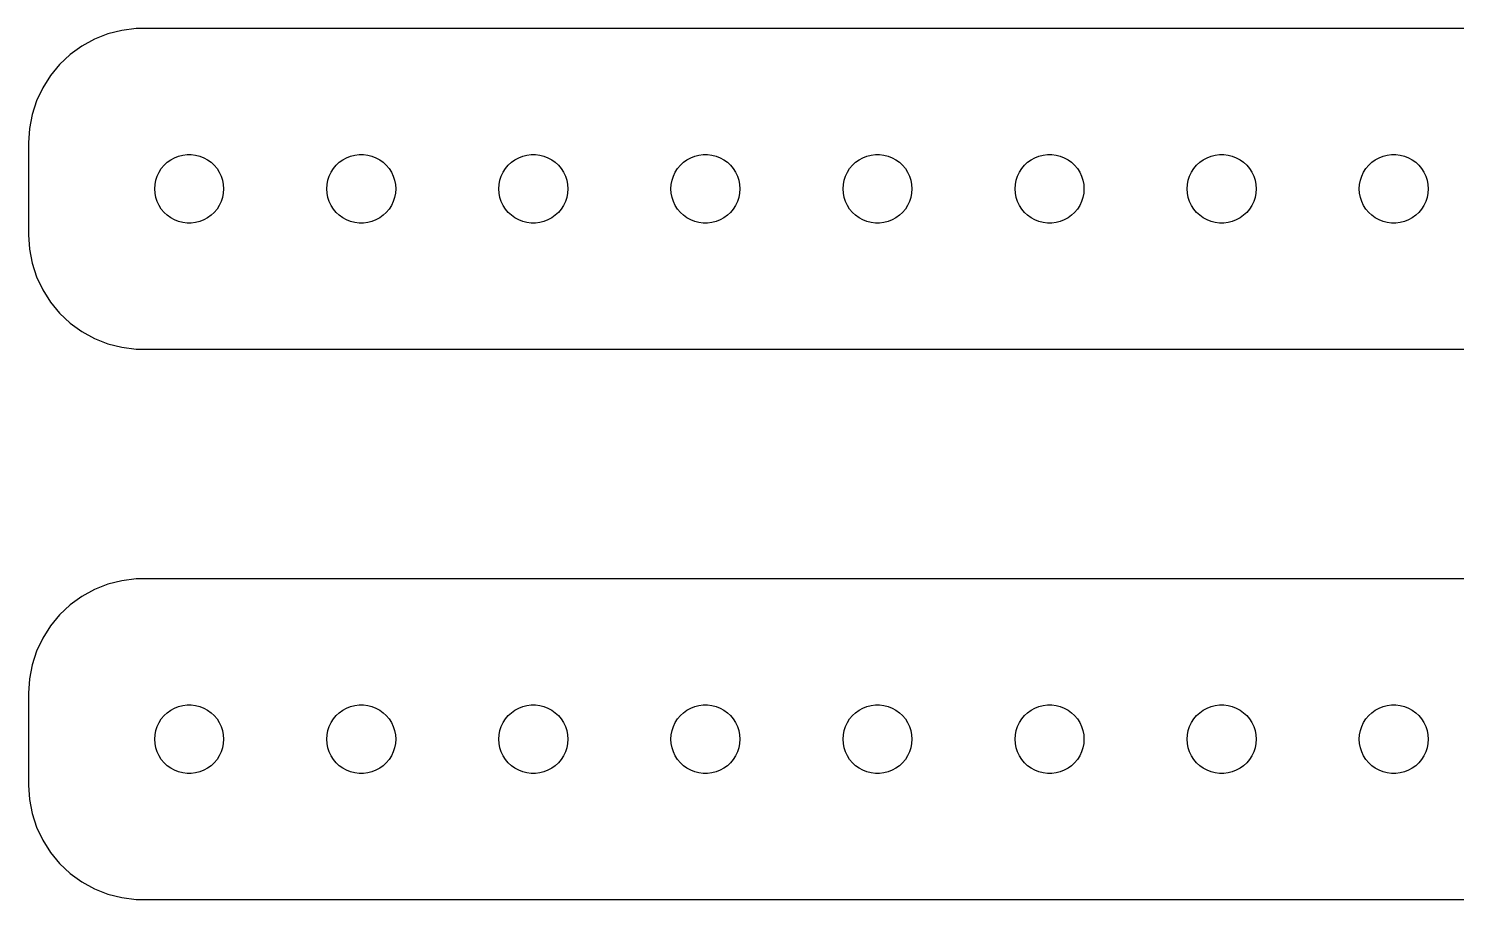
# Model space of a CAD drawing. Header units: metres. Extents: x -254 to 254, y 41 to 79.
# Drawn here: x -254.5 to -192.3, y 41 to 79 of the extents above; entities that cross this region are included whole.
import ezdxf

# ---------------------------------------------------------------- set-up
doc = ezdxf.new("R2010")
doc.units = ezdxf.units.M

msp = doc.modelspace()

# ---------------------------------------------------------------- linework, layer by layer
for p, q in [((-251.629, 78.5241), (-252.179, 78.2216)), ((-251.045, 78.7553), (-251.629, 78.5241)), ((-250.437, 78.9114), (-251.045, 78.7553)), ((-249.814, 78.9901), (-250.437, 78.9114)), ((249.814, 78.9901), (-249.814, 78.9901)), ((-252.687, 77.8526), (-253.145, 77.4227)), ((-252.179, 78.2216), (-252.687, 77.8526)), ((-253.145, 77.4227), (-253.545, 76.9389)), ((-253.545, 76.9389), (-253.882, 76.4088)), ((-253.882, 76.4088), (-254.149, 75.8406)), ((-254.149, 75.8406), (-254.343, 75.2434)), ((-254.343, 75.2434), (-254.461, 74.6267)), ((-254.461, 74.6267), (-254.5, 74)), ((-254.5, 74), (-254.5, 70)), ((-247.964, 73.4266), (-247.781, 73.4734)), ((-247.781, 73.4734), (-247.594, 73.497)), ((-247.594, 73.497), (-247.406, 73.497)), ((-247.406, 73.497), (-247.219, 73.4734)), ((-247.219, 73.4734), (-247.036, 73.4266)), ((-240.464, 73.4266), (-240.281, 73.4734)), ((-240.281, 73.4734), (-240.094, 73.497)), ((-240.094, 73.497), (-239.906, 73.497)), ((-239.906, 73.497), (-239.719, 73.4734)), ((-239.719, 73.4734), (-239.536, 73.4266)), ((-232.964, 73.4266), (-232.781, 73.4734)), ((-232.781, 73.4734), (-232.594, 73.497)), ((-232.594, 73.497), (-232.406, 73.497)), ((-232.406, 73.497), (-232.219, 73.4734)), ((-232.219, 73.4734), (-232.036, 73.4266)), ((-225.464, 73.4266), (-225.281, 73.4734)), ((-225.281, 73.4734), (-225.094, 73.497)), ((-225.094, 73.497), (-224.906, 73.497)), ((-224.906, 73.497), (-224.719, 73.4734)), ((-224.719, 73.4734), (-224.536, 73.4266)), ((-217.964, 73.4266), (-217.781, 73.4734)), ((-217.781, 73.4734), (-217.594, 73.497)), ((-217.594, 73.497), (-217.406, 73.497)), ((-217.406, 73.497), (-217.219, 73.4734)), ((-217.219, 73.4734), (-217.036, 73.4266)), ((-210.464, 73.4266), (-210.281, 73.4734)), ((-210.281, 73.4734), (-210.094, 73.497)), ((-210.094, 73.497), (-209.906, 73.497)), ((-209.906, 73.497), (-209.719, 73.4734)), ((-209.719, 73.4734), (-209.536, 73.4266)), ((-202.964, 73.4266), (-202.781, 73.4734)), ((-202.781, 73.4734), (-202.594, 73.497)), ((-202.594, 73.497), (-202.406, 73.497)), ((-202.406, 73.497), (-202.219, 73.4734)), ((-202.219, 73.4734), (-202.036, 73.4266)), ((-195.464, 73.4266), (-195.281, 73.4734)), ((-195.281, 73.4734), (-195.094, 73.497)), ((-195.094, 73.497), (-194.906, 73.497)), ((-194.906, 73.497), (-194.719, 73.4734)), ((-194.719, 73.4734), (-194.536, 73.4266)), ((-248.814, 72.7226), (-248.714, 72.8817)), ((-248.714, 72.8817), (-248.593, 73.0268)), ((-248.593, 73.0268), (-248.456, 73.1558)), ((-248.456, 73.1558), (-248.304, 73.2665)), ((-248.304, 73.2665), (-248.139, 73.3572)), ((-248.139, 73.3572), (-247.964, 73.4266)), ((-247.036, 73.4266), (-246.861, 73.3572)), ((-246.861, 73.3572), (-246.696, 73.2665)), ((-246.696, 73.2665), (-246.544, 73.1558)), ((-246.544, 73.1558), (-246.407, 73.0268)), ((-246.407, 73.0268), (-246.286, 72.8817)), ((-246.286, 72.8817), (-246.186, 72.7226)), ((-241.314, 72.7226), (-241.214, 72.8817)), ((-241.214, 72.8817), (-241.093, 73.0268)), ((-241.093, 73.0268), (-240.956, 73.1558)), ((-240.956, 73.1558), (-240.804, 73.2665)), ((-240.804, 73.2665), (-240.639, 73.3572)), ((-240.639, 73.3572), (-240.464, 73.4266)), ((-239.536, 73.4266), (-239.361, 73.3572)), ((-239.361, 73.3572), (-239.196, 73.2665)), ((-239.196, 73.2665), (-239.044, 73.1558)), ((-239.044, 73.1558), (-238.907, 73.0268)), ((-238.907, 73.0268), (-238.786, 72.8817)), ((-238.786, 72.8817), (-238.686, 72.7226)), ((-233.814, 72.7226), (-233.714, 72.8817)), ((-233.714, 72.8817), (-233.593, 73.0268)), ((-233.593, 73.0268), (-233.456, 73.1558)), ((-233.456, 73.1558), (-233.304, 73.2665)), ((-233.304, 73.2665), (-233.139, 73.3572)), ((-233.139, 73.3572), (-232.964, 73.4266)), ((-232.036, 73.4266), (-231.861, 73.3572)), ((-231.861, 73.3572), (-231.696, 73.2665)), ((-231.696, 73.2665), (-231.544, 73.1558)), ((-231.544, 73.1558), (-231.407, 73.0268)), ((-231.407, 73.0268), (-231.286, 72.8817)), ((-231.286, 72.8817), (-231.186, 72.7226)), ((-226.314, 72.7226), (-226.214, 72.8817)), ((-226.214, 72.8817), (-226.093, 73.0268)), ((-226.093, 73.0268), (-225.956, 73.1558)), ((-225.956, 73.1558), (-225.804, 73.2665)), ((-225.804, 73.2665), (-225.639, 73.3572)), ((-225.639, 73.3572), (-225.464, 73.4266)), ((-224.536, 73.4266), (-224.361, 73.3572)), ((-224.361, 73.3572), (-224.196, 73.2665)), ((-224.196, 73.2665), (-224.044, 73.1558)), ((-224.044, 73.1558), (-223.907, 73.0268)), ((-223.907, 73.0268), (-223.786, 72.8817)), ((-223.786, 72.8817), (-223.686, 72.7226)), ((-218.814, 72.7226), (-218.714, 72.8817)), ((-218.714, 72.8817), (-218.593, 73.0268)), ((-218.593, 73.0268), (-218.456, 73.1558)), ((-218.456, 73.1558), (-218.304, 73.2665)), ((-218.304, 73.2665), (-218.139, 73.3572)), ((-218.139, 73.3572), (-217.964, 73.4266)), ((-217.036, 73.4266), (-216.861, 73.3572)), ((-216.861, 73.3572), (-216.696, 73.2665)), ((-216.696, 73.2665), (-216.544, 73.1558)), ((-216.544, 73.1558), (-216.407, 73.0268)), ((-216.407, 73.0268), (-216.286, 72.8817)), ((-216.286, 72.8817), (-216.186, 72.7226)), ((-211.314, 72.7226), (-211.214, 72.8817)), ((-211.214, 72.8817), (-211.093, 73.0268)), ((-211.093, 73.0268), (-210.956, 73.1558)), ((-210.956, 73.1558), (-210.804, 73.2665)), ((-210.804, 73.2665), (-210.639, 73.3572)), ((-210.639, 73.3572), (-210.464, 73.4266)), ((-209.536, 73.4266), (-209.361, 73.3572)), ((-209.361, 73.3572), (-209.196, 73.2665)), ((-209.196, 73.2665), (-209.044, 73.1558)), ((-209.044, 73.1558), (-208.907, 73.0268)), ((-208.907, 73.0268), (-208.786, 72.8817)), ((-208.786, 72.8817), (-208.686, 72.7226)), ((-203.814, 72.7226), (-203.714, 72.8817)), ((-203.714, 72.8817), (-203.593, 73.0268)), ((-203.593, 73.0268), (-203.456, 73.1558)), ((-203.456, 73.1558), (-203.304, 73.2665)), ((-203.304, 73.2665), (-203.139, 73.3572)), ((-203.139, 73.3572), (-202.964, 73.4266)), ((-202.036, 73.4266), (-201.861, 73.3572)), ((-201.861, 73.3572), (-201.696, 73.2665)), ((-201.696, 73.2665), (-201.544, 73.1558)), ((-201.544, 73.1558), (-201.407, 73.0268)), ((-201.407, 73.0268), (-201.286, 72.8817)), ((-201.286, 72.8817), (-201.186, 72.7226)), ((-196.314, 72.7226), (-196.214, 72.8817)), ((-196.214, 72.8817), (-196.093, 73.0268)), ((-196.093, 73.0268), (-195.956, 73.1558)), ((-195.956, 73.1558), (-195.804, 73.2665)), ((-195.804, 73.2665), (-195.639, 73.3572)), ((-195.639, 73.3572), (-195.464, 73.4266)), ((-194.536, 73.4266), (-194.361, 73.3572)), ((-194.361, 73.3572), (-194.196, 73.2665)), ((-194.196, 73.2665), (-194.044, 73.1558)), ((-194.044, 73.1558), (-193.907, 73.0268)), ((-193.907, 73.0268), (-193.786, 72.8817)), ((-193.786, 72.8817), (-193.686, 72.7226)), ((-248.988, 72.188), (-248.953, 72.373)), ((-248.953, 72.373), (-248.895, 72.5522)), ((-248.895, 72.5522), (-248.814, 72.7226)), ((-246.186, 72.7226), (-246.105, 72.5522)), ((-246.105, 72.5522), (-246.047, 72.373)), ((-246.047, 72.373), (-246.012, 72.188)), ((-241.488, 72.188), (-241.453, 72.373)), ((-241.453, 72.373), (-241.395, 72.5522)), ((-241.395, 72.5522), (-241.314, 72.7226)), ((-238.686, 72.7226), (-238.605, 72.5522)), ((-238.605, 72.5522), (-238.547, 72.373)), ((-238.547, 72.373), (-238.512, 72.188)), ((-233.988, 72.188), (-233.953, 72.373)), ((-233.953, 72.373), (-233.895, 72.5522)), ((-233.895, 72.5522), (-233.814, 72.7226)), ((-231.186, 72.7226), (-231.105, 72.5522)), ((-231.105, 72.5522), (-231.047, 72.373)), ((-231.047, 72.373), (-231.012, 72.188)), ((-226.488, 72.188), (-226.453, 72.373)), ((-226.453, 72.373), (-226.395, 72.5522)), ((-226.395, 72.5522), (-226.314, 72.7226)), ((-223.686, 72.7226), (-223.605, 72.5522)), ((-223.605, 72.5522), (-223.547, 72.373)), ((-223.547, 72.373), (-223.512, 72.188)), ((-218.988, 72.188), (-218.953, 72.373)), ((-218.953, 72.373), (-218.895, 72.5522)), ((-218.895, 72.5522), (-218.814, 72.7226)), ((-216.186, 72.7226), (-216.105, 72.5522)), ((-216.105, 72.5522), (-216.047, 72.373)), ((-216.047, 72.373), (-216.012, 72.188)), ((-211.488, 72.188), (-211.453, 72.373)), ((-211.453, 72.373), (-211.395, 72.5522)), ((-211.395, 72.5522), (-211.314, 72.7226)), ((-208.686, 72.7226), (-208.605, 72.5522)), ((-208.605, 72.5522), (-208.547, 72.373)), ((-208.547, 72.373), (-208.512, 72.188)), ((-203.988, 72.188), (-203.953, 72.373)), ((-203.953, 72.373), (-203.895, 72.5522)), ((-203.895, 72.5522), (-203.814, 72.7226)), ((-201.186, 72.7226), (-201.105, 72.5522)), ((-201.105, 72.5522), (-201.047, 72.373)), ((-201.047, 72.373), (-201.012, 72.188)), ((-196.488, 72.188), (-196.453, 72.373)), ((-196.453, 72.373), (-196.395, 72.5522)), ((-196.395, 72.5522), (-196.314, 72.7226)), ((-193.686, 72.7226), (-193.605, 72.5522)), ((-193.605, 72.5522), (-193.547, 72.373)), ((-193.547, 72.373), (-193.512, 72.188)), ((-249, 72), (-248.988, 72.188)), ((-248.988, 71.812), (-249, 72)), ((-248.953, 71.627), (-248.988, 71.812)), ((-248.895, 71.4478), (-248.953, 71.627)), ((-246.047, 71.627), (-246.105, 71.4478)), ((-246.012, 71.812), (-246.047, 71.627)), ((-246.012, 72.188), (-246, 72)), ((-246, 72), (-246.012, 71.812)), ((-241.5, 72), (-241.488, 72.188)), ((-241.488, 71.812), (-241.5, 72)), ((-241.453, 71.627), (-241.488, 71.812)), ((-241.395, 71.4478), (-241.453, 71.627)), ((-238.547, 71.627), (-238.605, 71.4478)), ((-238.512, 71.812), (-238.547, 71.627)), ((-238.512, 72.188), (-238.5, 72)), ((-238.5, 72), (-238.512, 71.812)), ((-234, 72), (-233.988, 72.188)), ((-233.988, 71.812), (-234, 72)), ((-233.953, 71.627), (-233.988, 71.812)), ((-233.895, 71.4478), (-233.953, 71.627)), ((-231.047, 71.627), (-231.105, 71.4478)), ((-231.012, 71.812), (-231.047, 71.627)), ((-231.012, 72.188), (-231, 72)), ((-231, 72), (-231.012, 71.812)), ((-226.5, 72), (-226.488, 72.188)), ((-226.488, 71.812), (-226.5, 72)), ((-226.453, 71.627), (-226.488, 71.812)), ((-226.395, 71.4478), (-226.453, 71.627)), ((-223.547, 71.627), (-223.605, 71.4478)), ((-223.512, 71.812), (-223.547, 71.627)), ((-223.512, 72.188), (-223.5, 72)), ((-223.5, 72), (-223.512, 71.812)), ((-219, 72), (-218.988, 72.188)), ((-218.988, 71.812), (-219, 72)), ((-218.953, 71.627), (-218.988, 71.812)), ((-218.895, 71.4478), (-218.953, 71.627)), ((-216.047, 71.627), (-216.105, 71.4478)), ((-216.012, 71.812), (-216.047, 71.627)), ((-216.012, 72.188), (-216, 72)), ((-216, 72), (-216.012, 71.812)), ((-211.5, 72), (-211.488, 72.188)), ((-211.488, 71.812), (-211.5, 72)), ((-211.453, 71.627), (-211.488, 71.812)), ((-211.395, 71.4478), (-211.453, 71.627)), ((-208.547, 71.627), (-208.605, 71.4478)), ((-208.512, 71.812), (-208.547, 71.627)), ((-208.512, 72.188), (-208.5, 72)), ((-208.5, 72), (-208.512, 71.812)), ((-204, 72), (-203.988, 72.188)), ((-203.988, 71.812), (-204, 72)), ((-203.953, 71.627), (-203.988, 71.812)), ((-203.895, 71.4478), (-203.953, 71.627)), ((-201.047, 71.627), (-201.105, 71.4478)), ((-201.012, 71.812), (-201.047, 71.627)), ((-201.012, 72.188), (-201, 72)), ((-201, 72), (-201.012, 71.812)), ((-196.5, 72), (-196.488, 72.188)), ((-196.488, 71.812), (-196.5, 72)), ((-196.453, 71.627), (-196.488, 71.812)), ((-196.395, 71.4478), (-196.453, 71.627)), ((-193.547, 71.627), (-193.605, 71.4478)), ((-193.512, 71.812), (-193.547, 71.627)), ((-193.512, 72.188), (-193.5, 72)), ((-193.5, 72), (-193.512, 71.812)), ((-248.814, 71.2774), (-248.895, 71.4478)), ((-248.714, 71.1183), (-248.814, 71.2774)), ((-248.593, 70.9732), (-248.714, 71.1183)), ((-248.456, 70.8442), (-248.593, 70.9732)), ((-246.407, 70.9732), (-246.544, 70.8442)), ((-246.286, 71.1183), (-246.407, 70.9732)), ((-246.186, 71.2774), (-246.286, 71.1183)), ((-246.105, 71.4478), (-246.186, 71.2774)), ((-241.314, 71.2774), (-241.395, 71.4478)), ((-241.214, 71.1183), (-241.314, 71.2774)), ((-241.093, 70.9732), (-241.214, 71.1183)), ((-240.956, 70.8442), (-241.093, 70.9732)), ((-238.907, 70.9732), (-239.044, 70.8442)), ((-238.786, 71.1183), (-238.907, 70.9732)), ((-238.686, 71.2774), (-238.786, 71.1183)), ((-238.605, 71.4478), (-238.686, 71.2774)), ((-233.814, 71.2774), (-233.895, 71.4478)), ((-233.714, 71.1183), (-233.814, 71.2774)), ((-233.593, 70.9732), (-233.714, 71.1183)), ((-233.456, 70.8442), (-233.593, 70.9732)), ((-231.407, 70.9732), (-231.544, 70.8442)), ((-231.286, 71.1183), (-231.407, 70.9732)), ((-231.186, 71.2774), (-231.286, 71.1183)), ((-231.105, 71.4478), (-231.186, 71.2774)), ((-226.314, 71.2774), (-226.395, 71.4478)), ((-226.214, 71.1183), (-226.314, 71.2774)), ((-226.093, 70.9732), (-226.214, 71.1183)), ((-225.956, 70.8442), (-226.093, 70.9732)), ((-223.907, 70.9732), (-224.044, 70.8442)), ((-223.786, 71.1183), (-223.907, 70.9732)), ((-223.686, 71.2774), (-223.786, 71.1183)), ((-223.605, 71.4478), (-223.686, 71.2774)), ((-218.814, 71.2774), (-218.895, 71.4478)), ((-218.714, 71.1183), (-218.814, 71.2774)), ((-218.593, 70.9732), (-218.714, 71.1183)), ((-218.456, 70.8442), (-218.593, 70.9732)), ((-216.407, 70.9732), (-216.544, 70.8442)), ((-216.286, 71.1183), (-216.407, 70.9732)), ((-216.186, 71.2774), (-216.286, 71.1183)), ((-216.105, 71.4478), (-216.186, 71.2774)), ((-211.314, 71.2774), (-211.395, 71.4478)), ((-211.214, 71.1183), (-211.314, 71.2774)), ((-211.093, 70.9732), (-211.214, 71.1183)), ((-210.956, 70.8442), (-211.093, 70.9732)), ((-208.907, 70.9732), (-209.044, 70.8442)), ((-208.786, 71.1183), (-208.907, 70.9732)), ((-208.686, 71.2774), (-208.786, 71.1183)), ((-208.605, 71.4478), (-208.686, 71.2774)), ((-203.814, 71.2774), (-203.895, 71.4478)), ((-203.714, 71.1183), (-203.814, 71.2774)), ((-203.593, 70.9732), (-203.714, 71.1183)), ((-203.456, 70.8442), (-203.593, 70.9732)), ((-201.407, 70.9732), (-201.544, 70.8442)), ((-201.286, 71.1183), (-201.407, 70.9732)), ((-201.186, 71.2774), (-201.286, 71.1183)), ((-201.105, 71.4478), (-201.186, 71.2774)), ((-196.314, 71.2774), (-196.395, 71.4478)), ((-196.214, 71.1183), (-196.314, 71.2774)), ((-196.093, 70.9732), (-196.214, 71.1183)), ((-195.956, 70.8442), (-196.093, 70.9732)), ((-193.907, 70.9732), (-194.044, 70.8442)), ((-193.786, 71.1183), (-193.907, 70.9732)), ((-193.686, 71.2774), (-193.786, 71.1183)), ((-193.605, 71.4478), (-193.686, 71.2774)), ((-248.304, 70.7335), (-248.456, 70.8442)), ((-248.139, 70.6428), (-248.304, 70.7335)), ((-247.964, 70.5734), (-248.139, 70.6428)), ((-247.781, 70.5266), (-247.964, 70.5734)), ((-247.594, 70.503), (-247.781, 70.5266)), ((-247.406, 70.503), (-247.594, 70.503)), ((-247.219, 70.5266), (-247.406, 70.503)), ((-247.036, 70.5734), (-247.219, 70.5266)), ((-246.861, 70.6428), (-247.036, 70.5734)), ((-246.696, 70.7335), (-246.861, 70.6428)), ((-246.544, 70.8442), (-246.696, 70.7335)), ((-240.804, 70.7335), (-240.956, 70.8442)), ((-240.639, 70.6428), (-240.804, 70.7335)), ((-240.464, 70.5734), (-240.639, 70.6428)), ((-240.281, 70.5266), (-240.464, 70.5734)), ((-240.094, 70.503), (-240.281, 70.5266)), ((-239.906, 70.503), (-240.094, 70.503)), ((-239.719, 70.5266), (-239.906, 70.503)), ((-239.536, 70.5734), (-239.719, 70.5266)), ((-239.361, 70.6428), (-239.536, 70.5734)), ((-239.196, 70.7335), (-239.361, 70.6428)), ((-239.044, 70.8442), (-239.196, 70.7335)), ((-233.304, 70.7335), (-233.456, 70.8442)), ((-233.139, 70.6428), (-233.304, 70.7335)), ((-232.964, 70.5734), (-233.139, 70.6428)), ((-232.781, 70.5266), (-232.964, 70.5734)), ((-232.594, 70.503), (-232.781, 70.5266)), ((-232.406, 70.503), (-232.594, 70.503)), ((-232.219, 70.5266), (-232.406, 70.503)), ((-232.036, 70.5734), (-232.219, 70.5266)), ((-231.861, 70.6428), (-232.036, 70.5734)), ((-231.696, 70.7335), (-231.861, 70.6428)), ((-231.544, 70.8442), (-231.696, 70.7335)), ((-225.804, 70.7335), (-225.956, 70.8442)), ((-225.639, 70.6428), (-225.804, 70.7335)), ((-225.464, 70.5734), (-225.639, 70.6428)), ((-225.281, 70.5266), (-225.464, 70.5734)), ((-225.094, 70.503), (-225.281, 70.5266)), ((-224.906, 70.503), (-225.094, 70.503)), ((-224.719, 70.5266), (-224.906, 70.503)), ((-224.536, 70.5734), (-224.719, 70.5266)), ((-224.361, 70.6428), (-224.536, 70.5734)), ((-224.196, 70.7335), (-224.361, 70.6428)), ((-224.044, 70.8442), (-224.196, 70.7335)), ((-218.304, 70.7335), (-218.456, 70.8442)), ((-218.139, 70.6428), (-218.304, 70.7335)), ((-217.964, 70.5734), (-218.139, 70.6428)), ((-217.781, 70.5266), (-217.964, 70.5734)), ((-217.594, 70.503), (-217.781, 70.5266)), ((-217.406, 70.503), (-217.594, 70.503)), ((-217.219, 70.5266), (-217.406, 70.503)), ((-217.036, 70.5734), (-217.219, 70.5266)), ((-216.861, 70.6428), (-217.036, 70.5734)), ((-216.696, 70.7335), (-216.861, 70.6428)), ((-216.544, 70.8442), (-216.696, 70.7335)), ((-210.804, 70.7335), (-210.956, 70.8442)), ((-210.639, 70.6428), (-210.804, 70.7335)), ((-210.464, 70.5734), (-210.639, 70.6428)), ((-210.281, 70.5266), (-210.464, 70.5734)), ((-210.094, 70.503), (-210.281, 70.5266)), ((-209.906, 70.503), (-210.094, 70.503)), ((-209.719, 70.5266), (-209.906, 70.503)), ((-209.536, 70.5734), (-209.719, 70.5266)), ((-209.361, 70.6428), (-209.536, 70.5734)), ((-209.196, 70.7335), (-209.361, 70.6428)), ((-209.044, 70.8442), (-209.196, 70.7335)), ((-203.304, 70.7335), (-203.456, 70.8442)), ((-203.139, 70.6428), (-203.304, 70.7335)), ((-202.964, 70.5734), (-203.139, 70.6428)), ((-202.781, 70.5266), (-202.964, 70.5734)), ((-202.594, 70.503), (-202.781, 70.5266)), ((-202.406, 70.503), (-202.594, 70.503)), ((-202.219, 70.5266), (-202.406, 70.503)), ((-202.036, 70.5734), (-202.219, 70.5266)), ((-201.861, 70.6428), (-202.036, 70.5734)), ((-201.696, 70.7335), (-201.861, 70.6428)), ((-201.544, 70.8442), (-201.696, 70.7335)), ((-195.804, 70.7335), (-195.956, 70.8442)), ((-195.639, 70.6428), (-195.804, 70.7335)), ((-195.464, 70.5734), (-195.639, 70.6428)), ((-195.281, 70.5266), (-195.464, 70.5734)), ((-195.094, 70.503), (-195.281, 70.5266)), ((-194.906, 70.503), (-195.094, 70.503)), ((-194.719, 70.5266), (-194.906, 70.503)), ((-194.536, 70.5734), (-194.719, 70.5266)), ((-194.361, 70.6428), (-194.536, 70.5734)), ((-194.196, 70.7335), (-194.361, 70.6428)), ((-194.044, 70.8442), (-194.196, 70.7335)), ((-254.5, 70), (-254.461, 69.3733)), ((-254.461, 69.3733), (-254.343, 68.7566)), ((-254.343, 68.7566), (-254.149, 68.1594)), ((-254.149, 68.1594), (-253.882, 67.5912)), ((-253.882, 67.5912), (-253.545, 67.0611)), ((-253.545, 67.0611), (-253.145, 66.5773)), ((-253.145, 66.5773), (-252.687, 66.1474)), ((-252.687, 66.1474), (-252.179, 65.7784)), ((-252.179, 65.7784), (-251.629, 65.4759)), ((-251.629, 65.4759), (-251.045, 65.2447)), ((-251.045, 65.2447), (-250.437, 65.0886)), ((-250.437, 65.0886), (-249.814, 65.0099)), ((-249.814, 65.0099), (249.814, 65.0099)), ((-250.437, 54.9114), (-251.045, 54.7553)), ((-249.814, 54.9901), (-250.437, 54.9114)), ((249.814, 54.9901), (-249.814, 54.9901)), ((-252.179, 54.2216), (-252.687, 53.8526)), ((-251.629, 54.5241), (-252.179, 54.2216)), ((-251.045, 54.7553), (-251.629, 54.5241)), ((-252.687, 53.8526), (-253.145, 53.4227)), ((-253.545, 52.9389), (-253.882, 52.4088)), ((-253.145, 53.4227), (-253.545, 52.9389)), ((-253.882, 52.4088), (-254.149, 51.8406)), ((-254.149, 51.8406), (-254.343, 51.2434)), ((-254.343, 51.2434), (-254.461, 50.6267)), ((-254.461, 50.6267), (-254.5, 50)), ((-254.5, 50), (-254.5, 46)), ((-248.456, 49.1558), (-248.304, 49.2665)), ((-248.304, 49.2665), (-248.139, 49.3572)), ((-248.139, 49.3572), (-247.964, 49.4266)), ((-247.964, 49.4266), (-247.781, 49.4734)), ((-247.781, 49.4734), (-247.594, 49.497)), ((-247.594, 49.497), (-247.406, 49.497)), ((-247.406, 49.497), (-247.219, 49.4734)), ((-247.219, 49.4734), (-247.036, 49.4266)), ((-247.036, 49.4266), (-246.861, 49.3572)), ((-246.861, 49.3572), (-246.696, 49.2665)), ((-246.696, 49.2665), (-246.544, 49.1558)), ((-240.956, 49.1558), (-240.804, 49.2665)), ((-240.804, 49.2665), (-240.639, 49.3572)), ((-240.639, 49.3572), (-240.464, 49.4266)), ((-240.464, 49.4266), (-240.281, 49.4734)), ((-240.281, 49.4734), (-240.094, 49.497)), ((-240.094, 49.497), (-239.906, 49.497)), ((-239.906, 49.497), (-239.719, 49.4734)), ((-239.719, 49.4734), (-239.536, 49.4266)), ((-239.536, 49.4266), (-239.361, 49.3572)), ((-239.361, 49.3572), (-239.196, 49.2665)), ((-239.196, 49.2665), (-239.044, 49.1558)), ((-233.456, 49.1558), (-233.304, 49.2665)), ((-233.304, 49.2665), (-233.139, 49.3572)), ((-233.139, 49.3572), (-232.964, 49.4266)), ((-232.964, 49.4266), (-232.781, 49.4734)), ((-232.781, 49.4734), (-232.594, 49.497)), ((-232.594, 49.497), (-232.406, 49.497)), ((-232.406, 49.497), (-232.219, 49.4734)), ((-232.219, 49.4734), (-232.036, 49.4266)), ((-232.036, 49.4266), (-231.861, 49.3572)), ((-231.861, 49.3572), (-231.696, 49.2665)), ((-231.696, 49.2665), (-231.544, 49.1558)), ((-225.956, 49.1558), (-225.804, 49.2665)), ((-225.804, 49.2665), (-225.639, 49.3572)), ((-225.639, 49.3572), (-225.464, 49.4266)), ((-225.464, 49.4266), (-225.281, 49.4734)), ((-225.281, 49.4734), (-225.094, 49.497)), ((-225.094, 49.497), (-224.906, 49.497)), ((-224.906, 49.497), (-224.719, 49.4734)), ((-224.719, 49.4734), (-224.536, 49.4266)), ((-224.536, 49.4266), (-224.361, 49.3572)), ((-224.361, 49.3572), (-224.196, 49.2665)), ((-224.196, 49.2665), (-224.044, 49.1558)), ((-218.456, 49.1558), (-218.304, 49.2665)), ((-218.304, 49.2665), (-218.139, 49.3572)), ((-218.139, 49.3572), (-217.964, 49.4266)), ((-217.964, 49.4266), (-217.781, 49.4734)), ((-217.781, 49.4734), (-217.594, 49.497)), ((-217.594, 49.497), (-217.406, 49.497)), ((-217.406, 49.497), (-217.219, 49.4734)), ((-217.219, 49.4734), (-217.036, 49.4266)), ((-217.036, 49.4266), (-216.861, 49.3572)), ((-216.861, 49.3572), (-216.696, 49.2665)), ((-216.696, 49.2665), (-216.544, 49.1558)), ((-210.956, 49.1558), (-210.804, 49.2665)), ((-210.804, 49.2665), (-210.639, 49.3572)), ((-210.639, 49.3572), (-210.464, 49.4266)), ((-210.464, 49.4266), (-210.281, 49.4734)), ((-210.281, 49.4734), (-210.094, 49.497)), ((-210.094, 49.497), (-209.906, 49.497)), ((-209.906, 49.497), (-209.719, 49.4734)), ((-209.719, 49.4734), (-209.536, 49.4266)), ((-209.536, 49.4266), (-209.361, 49.3572)), ((-209.361, 49.3572), (-209.196, 49.2665)), ((-209.196, 49.2665), (-209.044, 49.1558)), ((-203.456, 49.1558), (-203.304, 49.2665)), ((-203.304, 49.2665), (-203.139, 49.3572)), ((-203.139, 49.3572), (-202.964, 49.4266)), ((-202.964, 49.4266), (-202.781, 49.4734)), ((-202.781, 49.4734), (-202.594, 49.497)), ((-202.594, 49.497), (-202.406, 49.497)), ((-202.406, 49.497), (-202.219, 49.4734)), ((-202.219, 49.4734), (-202.036, 49.4266)), ((-202.036, 49.4266), (-201.861, 49.3572)), ((-201.861, 49.3572), (-201.696, 49.2665)), ((-201.696, 49.2665), (-201.544, 49.1558)), ((-195.956, 49.1558), (-195.804, 49.2665)), ((-195.804, 49.2665), (-195.639, 49.3572)), ((-195.639, 49.3572), (-195.464, 49.4266)), ((-195.464, 49.4266), (-195.281, 49.4734)), ((-195.281, 49.4734), (-195.094, 49.497)), ((-195.094, 49.497), (-194.906, 49.497)), ((-194.906, 49.497), (-194.719, 49.4734)), ((-194.719, 49.4734), (-194.536, 49.4266)), ((-194.536, 49.4266), (-194.361, 49.3572)), ((-194.361, 49.3572), (-194.196, 49.2665)), ((-194.196, 49.2665), (-194.044, 49.1558)), ((-248.953, 48.373), (-248.895, 48.5522)), ((-248.895, 48.5522), (-248.814, 48.7226)), ((-248.814, 48.7226), (-248.714, 48.8817)), ((-248.714, 48.8817), (-248.593, 49.0268)), ((-248.593, 49.0268), (-248.456, 49.1558)), ((-246.544, 49.1558), (-246.407, 49.0268)), ((-246.407, 49.0268), (-246.286, 48.8817)), ((-246.286, 48.8817), (-246.186, 48.7226)), ((-246.186, 48.7226), (-246.105, 48.5522)), ((-246.105, 48.5522), (-246.047, 48.373)), ((-241.453, 48.373), (-241.395, 48.5522)), ((-241.395, 48.5522), (-241.314, 48.7226)), ((-241.314, 48.7226), (-241.214, 48.8817)), ((-241.214, 48.8817), (-241.093, 49.0268)), ((-241.093, 49.0268), (-240.956, 49.1558)), ((-239.044, 49.1558), (-238.907, 49.0268)), ((-238.907, 49.0268), (-238.786, 48.8817)), ((-238.786, 48.8817), (-238.686, 48.7226)), ((-238.686, 48.7226), (-238.605, 48.5522)), ((-238.605, 48.5522), (-238.547, 48.373)), ((-233.953, 48.373), (-233.895, 48.5522)), ((-233.895, 48.5522), (-233.814, 48.7226)), ((-233.814, 48.7226), (-233.714, 48.8817)), ((-233.714, 48.8817), (-233.593, 49.0268)), ((-233.593, 49.0268), (-233.456, 49.1558)), ((-231.544, 49.1558), (-231.407, 49.0268)), ((-231.407, 49.0268), (-231.286, 48.8817)), ((-231.286, 48.8817), (-231.186, 48.7226)), ((-231.186, 48.7226), (-231.105, 48.5522)), ((-231.105, 48.5522), (-231.047, 48.373)), ((-226.453, 48.373), (-226.395, 48.5522)), ((-226.395, 48.5522), (-226.314, 48.7226)), ((-226.314, 48.7226), (-226.214, 48.8817)), ((-226.214, 48.8817), (-226.093, 49.0268)), ((-226.093, 49.0268), (-225.956, 49.1558)), ((-224.044, 49.1558), (-223.907, 49.0268)), ((-223.907, 49.0268), (-223.786, 48.8817)), ((-223.786, 48.8817), (-223.686, 48.7226)), ((-223.686, 48.7226), (-223.605, 48.5522)), ((-223.605, 48.5522), (-223.547, 48.373)), ((-218.953, 48.373), (-218.895, 48.5522)), ((-218.895, 48.5522), (-218.814, 48.7226)), ((-218.814, 48.7226), (-218.714, 48.8817)), ((-218.714, 48.8817), (-218.593, 49.0268)), ((-218.593, 49.0268), (-218.456, 49.1558)), ((-216.544, 49.1558), (-216.407, 49.0268)), ((-216.407, 49.0268), (-216.286, 48.8817)), ((-216.286, 48.8817), (-216.186, 48.7226)), ((-216.186, 48.7226), (-216.105, 48.5522)), ((-216.105, 48.5522), (-216.047, 48.373)), ((-211.453, 48.373), (-211.395, 48.5522)), ((-211.395, 48.5522), (-211.314, 48.7226)), ((-211.314, 48.7226), (-211.214, 48.8817)), ((-211.214, 48.8817), (-211.093, 49.0268)), ((-211.093, 49.0268), (-210.956, 49.1558)), ((-209.044, 49.1558), (-208.907, 49.0268)), ((-208.907, 49.0268), (-208.786, 48.8817)), ((-208.786, 48.8817), (-208.686, 48.7226)), ((-208.686, 48.7226), (-208.605, 48.5522)), ((-208.605, 48.5522), (-208.547, 48.373)), ((-203.953, 48.373), (-203.895, 48.5522)), ((-203.895, 48.5522), (-203.814, 48.7226)), ((-203.814, 48.7226), (-203.714, 48.8817)), ((-203.714, 48.8817), (-203.593, 49.0268)), ((-203.593, 49.0268), (-203.456, 49.1558)), ((-201.544, 49.1558), (-201.407, 49.0268)), ((-201.407, 49.0268), (-201.286, 48.8817)), ((-201.286, 48.8817), (-201.186, 48.7226)), ((-201.186, 48.7226), (-201.105, 48.5522)), ((-201.105, 48.5522), (-201.047, 48.373)), ((-196.453, 48.373), (-196.395, 48.5522)), ((-196.395, 48.5522), (-196.314, 48.7226)), ((-196.314, 48.7226), (-196.214, 48.8817)), ((-196.214, 48.8817), (-196.093, 49.0268)), ((-196.093, 49.0268), (-195.956, 49.1558)), ((-194.044, 49.1558), (-193.907, 49.0268)), ((-193.907, 49.0268), (-193.786, 48.8817)), ((-193.786, 48.8817), (-193.686, 48.7226)), ((-193.686, 48.7226), (-193.605, 48.5522)), ((-193.605, 48.5522), (-193.547, 48.373)), ((-249, 48), (-248.988, 48.188)), ((-248.988, 47.812), (-249, 48)), ((-248.988, 48.188), (-248.953, 48.373)), ((-246.047, 48.373), (-246.012, 48.188)), ((-246.012, 48.188), (-246, 48)), ((-246, 48), (-246.012, 47.812)), ((-241.5, 48), (-241.488, 48.188)), ((-241.488, 47.812), (-241.5, 48)), ((-241.488, 48.188), (-241.453, 48.373)), ((-238.547, 48.373), (-238.512, 48.188)), ((-238.512, 48.188), (-238.5, 48)), ((-238.5, 48), (-238.512, 47.812)), ((-234, 48), (-233.988, 48.188)), ((-233.988, 47.812), (-234, 48)), ((-233.988, 48.188), (-233.953, 48.373)), ((-231.047, 48.373), (-231.012, 48.188)), ((-231.012, 48.188), (-231, 48)), ((-231, 48), (-231.012, 47.812)), ((-226.5, 48), (-226.488, 48.188)), ((-226.488, 47.812), (-226.5, 48)), ((-226.488, 48.188), (-226.453, 48.373)), ((-223.547, 48.373), (-223.512, 48.188)), ((-223.512, 48.188), (-223.5, 48)), ((-223.5, 48), (-223.512, 47.812)), ((-219, 48), (-218.988, 48.188)), ((-218.988, 47.812), (-219, 48)), ((-218.988, 48.188), (-218.953, 48.373)), ((-216.047, 48.373), (-216.012, 48.188)), ((-216.012, 48.188), (-216, 48)), ((-216, 48), (-216.012, 47.812)), ((-211.5, 48), (-211.488, 48.188)), ((-211.488, 47.812), (-211.5, 48)), ((-211.488, 48.188), (-211.453, 48.373)), ((-208.547, 48.373), (-208.512, 48.188)), ((-208.512, 48.188), (-208.5, 48)), ((-208.5, 48), (-208.512, 47.812)), ((-204, 48), (-203.988, 48.188)), ((-203.988, 47.812), (-204, 48)), ((-203.988, 48.188), (-203.953, 48.373)), ((-201.047, 48.373), (-201.012, 48.188)), ((-201.012, 48.188), (-201, 48)), ((-201, 48), (-201.012, 47.812)), ((-196.5, 48), (-196.488, 48.188)), ((-196.488, 47.812), (-196.5, 48)), ((-196.488, 48.188), (-196.453, 48.373)), ((-193.547, 48.373), (-193.512, 48.188)), ((-193.512, 48.188), (-193.5, 48)), ((-193.5, 48), (-193.512, 47.812)), ((-248.953, 47.627), (-248.988, 47.812)), ((-248.895, 47.4478), (-248.953, 47.627)), ((-248.814, 47.2774), (-248.895, 47.4478)), ((-246.105, 47.4478), (-246.186, 47.2774)), ((-246.047, 47.627), (-246.105, 47.4478)), ((-246.012, 47.812), (-246.047, 47.627)), ((-241.453, 47.627), (-241.488, 47.812)), ((-241.395, 47.4478), (-241.453, 47.627)), ((-241.314, 47.2774), (-241.395, 47.4478)), ((-238.605, 47.4478), (-238.686, 47.2774)), ((-238.547, 47.627), (-238.605, 47.4478)), ((-238.512, 47.812), (-238.547, 47.627)), ((-233.953, 47.627), (-233.988, 47.812)), ((-233.895, 47.4478), (-233.953, 47.627)), ((-233.814, 47.2774), (-233.895, 47.4478)), ((-231.105, 47.4478), (-231.186, 47.2774)), ((-231.047, 47.627), (-231.105, 47.4478)), ((-231.012, 47.812), (-231.047, 47.627)), ((-226.453, 47.627), (-226.488, 47.812)), ((-226.395, 47.4478), (-226.453, 47.627)), ((-226.314, 47.2774), (-226.395, 47.4478)), ((-223.605, 47.4478), (-223.686, 47.2774)), ((-223.547, 47.627), (-223.605, 47.4478)), ((-223.512, 47.812), (-223.547, 47.627)), ((-218.953, 47.627), (-218.988, 47.812)), ((-218.895, 47.4478), (-218.953, 47.627)), ((-218.814, 47.2774), (-218.895, 47.4478)), ((-216.105, 47.4478), (-216.186, 47.2774)), ((-216.047, 47.627), (-216.105, 47.4478)), ((-216.012, 47.812), (-216.047, 47.627)), ((-211.453, 47.627), (-211.488, 47.812)), ((-211.395, 47.4478), (-211.453, 47.627)), ((-211.314, 47.2774), (-211.395, 47.4478)), ((-208.605, 47.4478), (-208.686, 47.2774)), ((-208.547, 47.627), (-208.605, 47.4478)), ((-208.512, 47.812), (-208.547, 47.627)), ((-203.953, 47.627), (-203.988, 47.812)), ((-203.895, 47.4478), (-203.953, 47.627)), ((-203.814, 47.2774), (-203.895, 47.4478)), ((-201.105, 47.4478), (-201.186, 47.2774)), ((-201.047, 47.627), (-201.105, 47.4478)), ((-201.012, 47.812), (-201.047, 47.627)), ((-196.453, 47.627), (-196.488, 47.812)), ((-196.395, 47.4478), (-196.453, 47.627)), ((-196.314, 47.2774), (-196.395, 47.4478)), ((-193.605, 47.4478), (-193.686, 47.2774)), ((-193.547, 47.627), (-193.605, 47.4478)), ((-193.512, 47.812), (-193.547, 47.627)), ((-248.714, 47.1183), (-248.814, 47.2774)), ((-248.593, 46.9732), (-248.714, 47.1183)), ((-248.456, 46.8442), (-248.593, 46.9732)), ((-248.304, 46.7335), (-248.456, 46.8442)), ((-248.139, 46.6428), (-248.304, 46.7335)), ((-246.696, 46.7335), (-246.861, 46.6428)), ((-246.544, 46.8442), (-246.696, 46.7335)), ((-246.407, 46.9732), (-246.544, 46.8442)), ((-246.286, 47.1183), (-246.407, 46.9732)), ((-246.186, 47.2774), (-246.286, 47.1183)), ((-241.214, 47.1183), (-241.314, 47.2774)), ((-241.093, 46.9732), (-241.214, 47.1183)), ((-240.956, 46.8442), (-241.093, 46.9732)), ((-240.804, 46.7335), (-240.956, 46.8442)), ((-240.639, 46.6428), (-240.804, 46.7335)), ((-239.196, 46.7335), (-239.361, 46.6428)), ((-239.044, 46.8442), (-239.196, 46.7335)), ((-238.907, 46.9732), (-239.044, 46.8442)), ((-238.786, 47.1183), (-238.907, 46.9732)), ((-238.686, 47.2774), (-238.786, 47.1183)), ((-233.714, 47.1183), (-233.814, 47.2774)), ((-233.593, 46.9732), (-233.714, 47.1183)), ((-233.456, 46.8442), (-233.593, 46.9732)), ((-233.304, 46.7335), (-233.456, 46.8442)), ((-233.139, 46.6428), (-233.304, 46.7335)), ((-231.696, 46.7335), (-231.861, 46.6428)), ((-231.544, 46.8442), (-231.696, 46.7335)), ((-231.407, 46.9732), (-231.544, 46.8442)), ((-231.286, 47.1183), (-231.407, 46.9732)), ((-231.186, 47.2774), (-231.286, 47.1183)), ((-226.214, 47.1183), (-226.314, 47.2774)), ((-226.093, 46.9732), (-226.214, 47.1183)), ((-225.956, 46.8442), (-226.093, 46.9732)), ((-225.804, 46.7335), (-225.956, 46.8442)), ((-225.639, 46.6428), (-225.804, 46.7335)), ((-224.196, 46.7335), (-224.361, 46.6428)), ((-224.044, 46.8442), (-224.196, 46.7335)), ((-223.907, 46.9732), (-224.044, 46.8442)), ((-223.786, 47.1183), (-223.907, 46.9732)), ((-223.686, 47.2774), (-223.786, 47.1183)), ((-218.714, 47.1183), (-218.814, 47.2774)), ((-218.593, 46.9732), (-218.714, 47.1183)), ((-218.456, 46.8442), (-218.593, 46.9732)), ((-218.304, 46.7335), (-218.456, 46.8442)), ((-218.139, 46.6428), (-218.304, 46.7335)), ((-216.696, 46.7335), (-216.861, 46.6428)), ((-216.544, 46.8442), (-216.696, 46.7335)), ((-216.407, 46.9732), (-216.544, 46.8442)), ((-216.286, 47.1183), (-216.407, 46.9732)), ((-216.186, 47.2774), (-216.286, 47.1183)), ((-211.214, 47.1183), (-211.314, 47.2774)), ((-211.093, 46.9732), (-211.214, 47.1183)), ((-210.956, 46.8442), (-211.093, 46.9732)), ((-210.804, 46.7335), (-210.956, 46.8442)), ((-210.639, 46.6428), (-210.804, 46.7335)), ((-209.196, 46.7335), (-209.361, 46.6428)), ((-209.044, 46.8442), (-209.196, 46.7335)), ((-208.907, 46.9732), (-209.044, 46.8442)), ((-208.786, 47.1183), (-208.907, 46.9732)), ((-208.686, 47.2774), (-208.786, 47.1183)), ((-203.714, 47.1183), (-203.814, 47.2774)), ((-203.593, 46.9732), (-203.714, 47.1183)), ((-203.456, 46.8442), (-203.593, 46.9732)), ((-203.304, 46.7335), (-203.456, 46.8442)), ((-203.139, 46.6428), (-203.304, 46.7335)), ((-201.696, 46.7335), (-201.861, 46.6428)), ((-201.544, 46.8442), (-201.696, 46.7335)), ((-201.407, 46.9732), (-201.544, 46.8442)), ((-201.286, 47.1183), (-201.407, 46.9732)), ((-201.186, 47.2774), (-201.286, 47.1183)), ((-196.214, 47.1183), (-196.314, 47.2774)), ((-196.093, 46.9732), (-196.214, 47.1183)), ((-195.956, 46.8442), (-196.093, 46.9732)), ((-195.804, 46.7335), (-195.956, 46.8442)), ((-195.639, 46.6428), (-195.804, 46.7335)), ((-194.196, 46.7335), (-194.361, 46.6428)), ((-194.044, 46.8442), (-194.196, 46.7335)), ((-193.907, 46.9732), (-194.044, 46.8442)), ((-193.786, 47.1183), (-193.907, 46.9732)), ((-193.686, 47.2774), (-193.786, 47.1183)), ((-247.964, 46.5734), (-248.139, 46.6428)), ((-247.781, 46.5266), (-247.964, 46.5734)), ((-247.594, 46.503), (-247.781, 46.5266)), ((-247.406, 46.503), (-247.594, 46.503)), ((-247.219, 46.5266), (-247.406, 46.503)), ((-247.036, 46.5734), (-247.219, 46.5266)), ((-246.861, 46.6428), (-247.036, 46.5734)), ((-240.464, 46.5734), (-240.639, 46.6428)), ((-240.281, 46.5266), (-240.464, 46.5734)), ((-240.094, 46.503), (-240.281, 46.5266)), ((-239.906, 46.503), (-240.094, 46.503)), ((-239.719, 46.5266), (-239.906, 46.503)), ((-239.536, 46.5734), (-239.719, 46.5266)), ((-239.361, 46.6428), (-239.536, 46.5734)), ((-232.964, 46.5734), (-233.139, 46.6428)), ((-232.781, 46.5266), (-232.964, 46.5734)), ((-232.594, 46.503), (-232.781, 46.5266)), ((-232.406, 46.503), (-232.594, 46.503)), ((-232.219, 46.5266), (-232.406, 46.503)), ((-232.036, 46.5734), (-232.219, 46.5266)), ((-231.861, 46.6428), (-232.036, 46.5734)), ((-225.464, 46.5734), (-225.639, 46.6428)), ((-225.281, 46.5266), (-225.464, 46.5734)), ((-225.094, 46.503), (-225.281, 46.5266)), ((-224.906, 46.503), (-225.094, 46.503)), ((-224.719, 46.5266), (-224.906, 46.503)), ((-224.536, 46.5734), (-224.719, 46.5266)), ((-224.361, 46.6428), (-224.536, 46.5734)), ((-217.964, 46.5734), (-218.139, 46.6428)), ((-217.781, 46.5266), (-217.964, 46.5734)), ((-217.594, 46.503), (-217.781, 46.5266)), ((-217.406, 46.503), (-217.594, 46.503)), ((-217.219, 46.5266), (-217.406, 46.503)), ((-217.036, 46.5734), (-217.219, 46.5266)), ((-216.861, 46.6428), (-217.036, 46.5734)), ((-210.464, 46.5734), (-210.639, 46.6428)), ((-210.281, 46.5266), (-210.464, 46.5734)), ((-210.094, 46.503), (-210.281, 46.5266)), ((-209.906, 46.503), (-210.094, 46.503)), ((-209.719, 46.5266), (-209.906, 46.503)), ((-209.536, 46.5734), (-209.719, 46.5266)), ((-209.361, 46.6428), (-209.536, 46.5734)), ((-202.964, 46.5734), (-203.139, 46.6428)), ((-202.781, 46.5266), (-202.964, 46.5734)), ((-202.594, 46.503), (-202.781, 46.5266)), ((-202.406, 46.503), (-202.594, 46.503)), ((-202.219, 46.5266), (-202.406, 46.503)), ((-202.036, 46.5734), (-202.219, 46.5266)), ((-201.861, 46.6428), (-202.036, 46.5734)), ((-195.464, 46.5734), (-195.639, 46.6428)), ((-195.281, 46.5266), (-195.464, 46.5734)), ((-195.094, 46.503), (-195.281, 46.5266)), ((-194.906, 46.503), (-195.094, 46.503)), ((-194.719, 46.5266), (-194.906, 46.503)), ((-194.536, 46.5734), (-194.719, 46.5266)), ((-194.361, 46.6428), (-194.536, 46.5734)), ((-254.5, 46), (-254.461, 45.3733)), ((-254.461, 45.3733), (-254.343, 44.7566)), ((-254.343, 44.7566), (-254.149, 44.1594)), ((-254.149, 44.1594), (-253.882, 43.5912)), ((-253.882, 43.5912), (-253.545, 43.0611)), ((-253.545, 43.0611), (-253.145, 42.5773)), ((-253.145, 42.5773), (-252.687, 42.1474)), ((-252.687, 42.1474), (-252.179, 41.7784)), ((-252.179, 41.7784), (-251.629, 41.4759)), ((-251.629, 41.4759), (-251.045, 41.2447)), ((-251.045, 41.2447), (-250.437, 41.0886)), ((-250.437, 41.0886), (-249.814, 41.0099)), ((-249.814, 41.0099), (249.814, 41.0099))]:
    msp.add_line(p, q)

doc.saveas('drawing.dxf')
